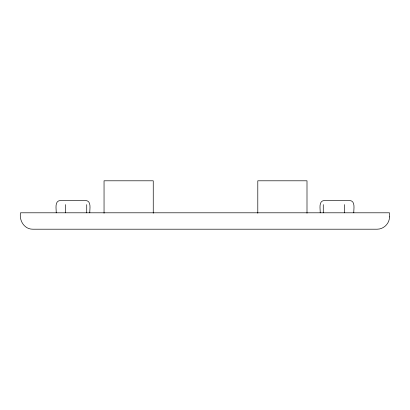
<?xml version="1.0" encoding="UTF-8"?>
<svg xmlns="http://www.w3.org/2000/svg" width="410" height="410" viewBox="0 0 410 410"><rect width="100%" height="100%" fill="white"/><g stroke="black" fill="none" stroke-linecap="round" stroke-linejoin="round"><path stroke-width="0.61" d="M353.799 212.8C353.584 209.013 355.716 200.936 349.689 200.5L324.3 200.5C318.273 200.936 320.41 209.013 320.195 212.8M344.574 204.6L344.574 212.8M323.27 204.6L323.27 212.8M306.998 213.21L306.998 180.8L257.798 180.8L257.798 213.21M153.248 213.21L153.248 180.8L104.048 180.8L104.048 213.21M89.805 212.8C89.59 209.013 91.727 200.936 85.7 200.5L60.311 200.5C54.284 200.936 56.416 209.013 56.201 212.8M86.73 204.6L86.73 212.8M65.426 204.6L65.426 212.8M389.5 216.9C389.541 223.491 383.765 229.241 377.179 229.2L32.821 229.2C24.364 229.344 19.044 220.585 20.5 212.8L389.5 212.8L389.5 216.9"/></g></svg>
